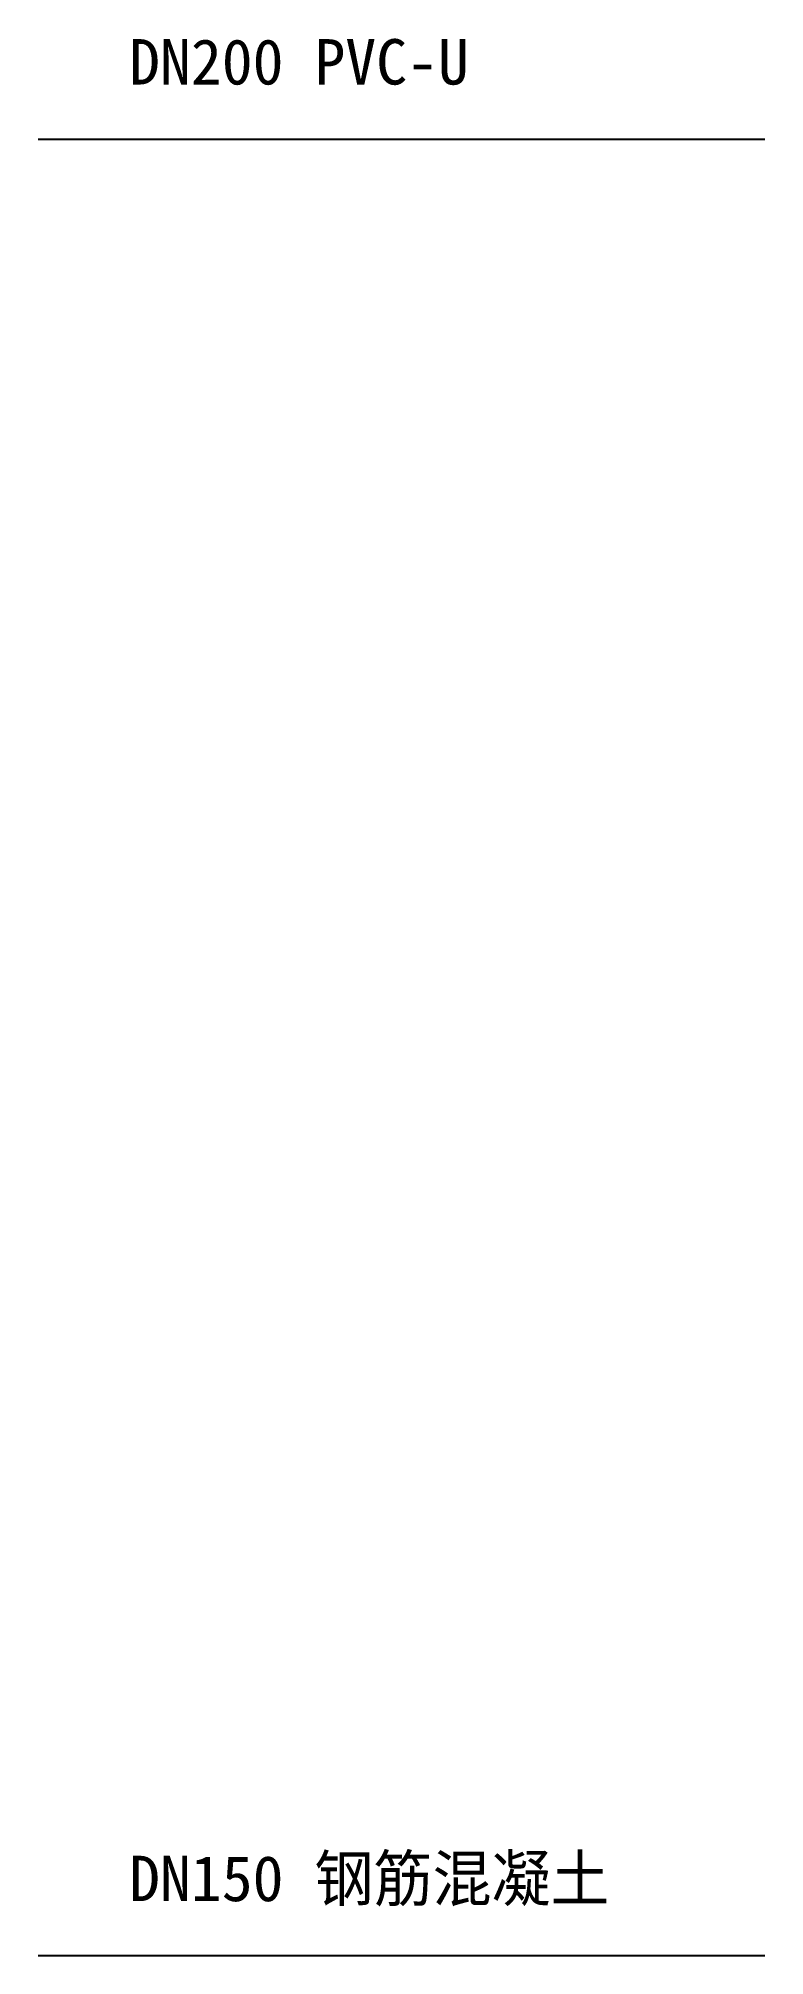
# Model space of a CAD drawing. Header units: metres. Extents: x 0 to 40, y 0 to 106.
import ezdxf

# ---------------------------------------------------------------- set-up
doc = ezdxf.new("R2010")
doc.units = ezdxf.units.M
doc.layers.add('DR-PIPE', color=7, linetype='Continuous')
doc.layers.add('DR-排水-标注', color=7, linetype='Continuous')

msp = doc.modelspace()

# ---------------------------------------------------------------- linework, layer by layer
at = {"layer": 'DR-PIPE'}
for p, q in [((0, 100), (40, 100)), ((0, 0), (40, 0))]:
    msp.add_line(p, q, dxfattribs=at)

# ---------------------------------------------------------------- texts
at = {"layer": 'DR-排水-标注'}
for s, p in [('DN200 PVC-U', (5, 103)), ('DN150 钢筋混凝土', (5, 3))]:
    msp.add_text(s, height=2.5, dxfattribs=at).set_placement(p)

doc.saveas('drawing.dxf')
